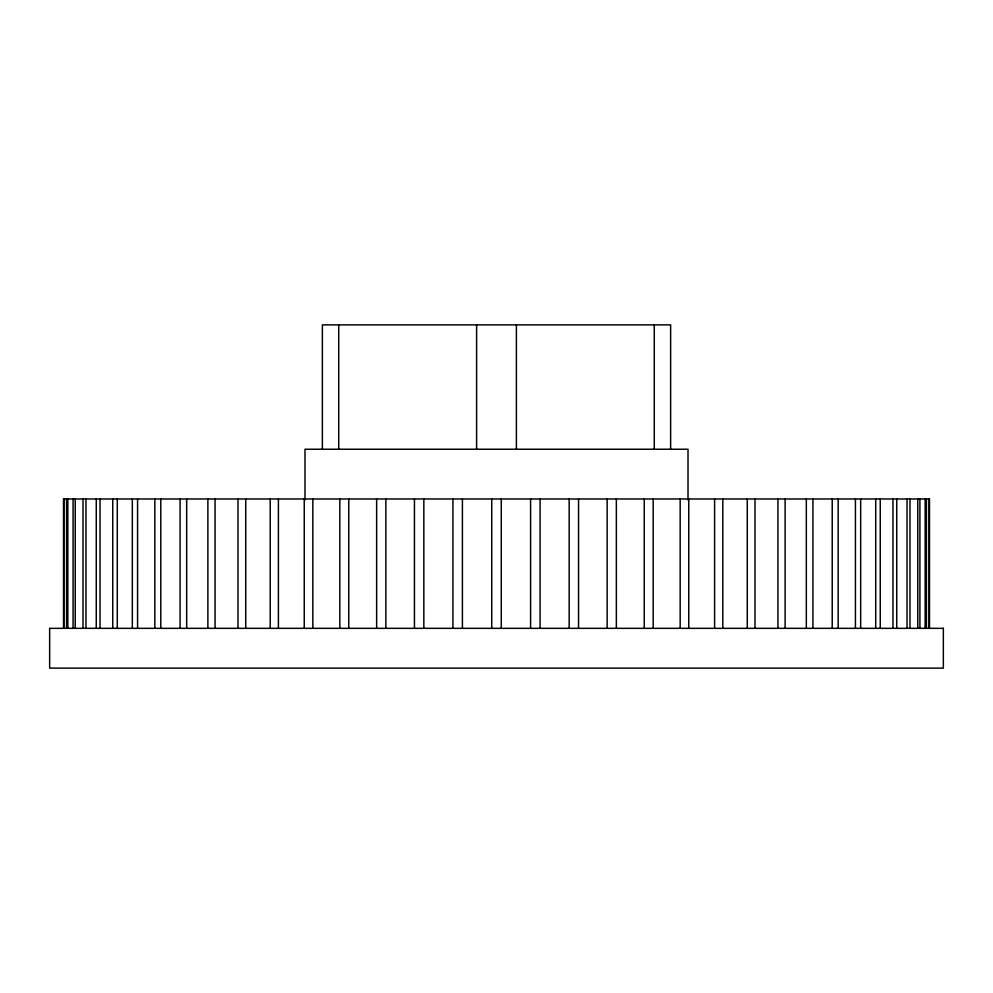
<?xml version="1.0" encoding="UTF-8"?>
<svg xmlns="http://www.w3.org/2000/svg" width="993" height="993" viewBox="0 0 993 993"><rect width="100%" height="100%" fill="white"/><g stroke="black" fill="none" stroke-linecap="round" stroke-linejoin="round"><path stroke-width="1.49" d="M929.485 628.333L929.485 498.982L63.515 498.982L63.515 628.333M929.063 498.982L929.063 628.333M926.432 498.982L926.432 628.333M925.153 498.982L925.153 628.333M919.915 498.982L919.915 628.333M917.78 498.982L917.78 628.333M909.985 498.982L909.985 628.333M907.031 498.982L907.031 628.333M896.729 498.982L896.729 628.333M892.968 498.982L892.968 628.333M880.245 498.982L880.245 628.333M875.714 498.982L875.714 628.333M860.67 498.982L860.67 628.333M855.42 498.982L855.42 628.333M838.166 498.982L838.166 628.333M832.221 498.982L832.221 628.333M812.919 498.982L812.919 628.333M806.328 498.982L806.328 628.333M785.115 498.982L785.115 628.333M777.929 498.982L777.929 628.333M754.99 498.982L754.99 628.333M747.27 498.982L747.27 628.333M722.792 498.982L722.792 628.333M714.6 498.982L714.6 628.333M688.757 498.982L688.757 628.333M688.012 500.013L688.012 449.233L304.988 449.233L304.988 500.013M680.168 498.982L680.168 628.333M670.623 449.233L670.623 324.872L322.377 324.872L322.377 449.233M654.275 324.872L654.275 449.233M653.183 498.982L653.183 628.333M644.246 498.982L644.246 628.333M616.355 498.982L616.355 628.333M607.145 498.982L607.145 628.333M578.547 498.982L578.547 628.333M569.163 498.982L569.163 628.333M540.08 498.982L540.08 628.333M530.585 498.982L530.585 628.333M516.397 324.872L516.397 449.233M501.266 498.982L501.266 628.333M491.734 498.982L491.734 628.333M476.603 324.872L476.603 449.233M462.415 498.982L462.415 628.333M452.92 498.982L452.92 628.333M423.837 498.982L423.837 628.333M414.453 498.982L414.453 628.333M385.855 498.982L385.855 628.333M376.645 498.982L376.645 628.333M348.754 498.982L348.754 628.333M339.817 498.982L339.817 628.333M338.725 324.872L338.725 449.233M312.832 498.982L312.832 628.333M304.243 498.982L304.243 628.333M278.4 498.982L278.4 628.333M270.208 498.982L270.208 628.333M245.73 498.982L245.73 628.333M238.01 498.982L238.01 628.333M215.071 498.982L215.071 628.333M207.885 498.982L207.885 628.333M186.672 498.982L186.672 628.333M180.081 498.982L180.081 628.333M160.779 498.982L160.779 628.333M154.834 498.982L154.834 628.333M137.58 498.982L137.58 628.333M132.33 498.982L132.33 628.333M117.286 498.982L117.286 628.333M112.755 498.982L112.755 628.333M100.032 498.982L100.032 628.333M96.271 498.982L96.271 628.333M85.969 498.982L85.969 628.333M83.015 498.982L83.015 628.333M75.22 498.982L75.22 628.333M73.085 498.982L73.085 628.333M67.847 498.982L67.847 628.333M66.568 498.982L66.568 628.333M63.937 498.982L63.937 628.333M943.35 628.333L49.65 628.333L49.65 668.128L943.35 668.128L943.35 628.333"/></g></svg>
